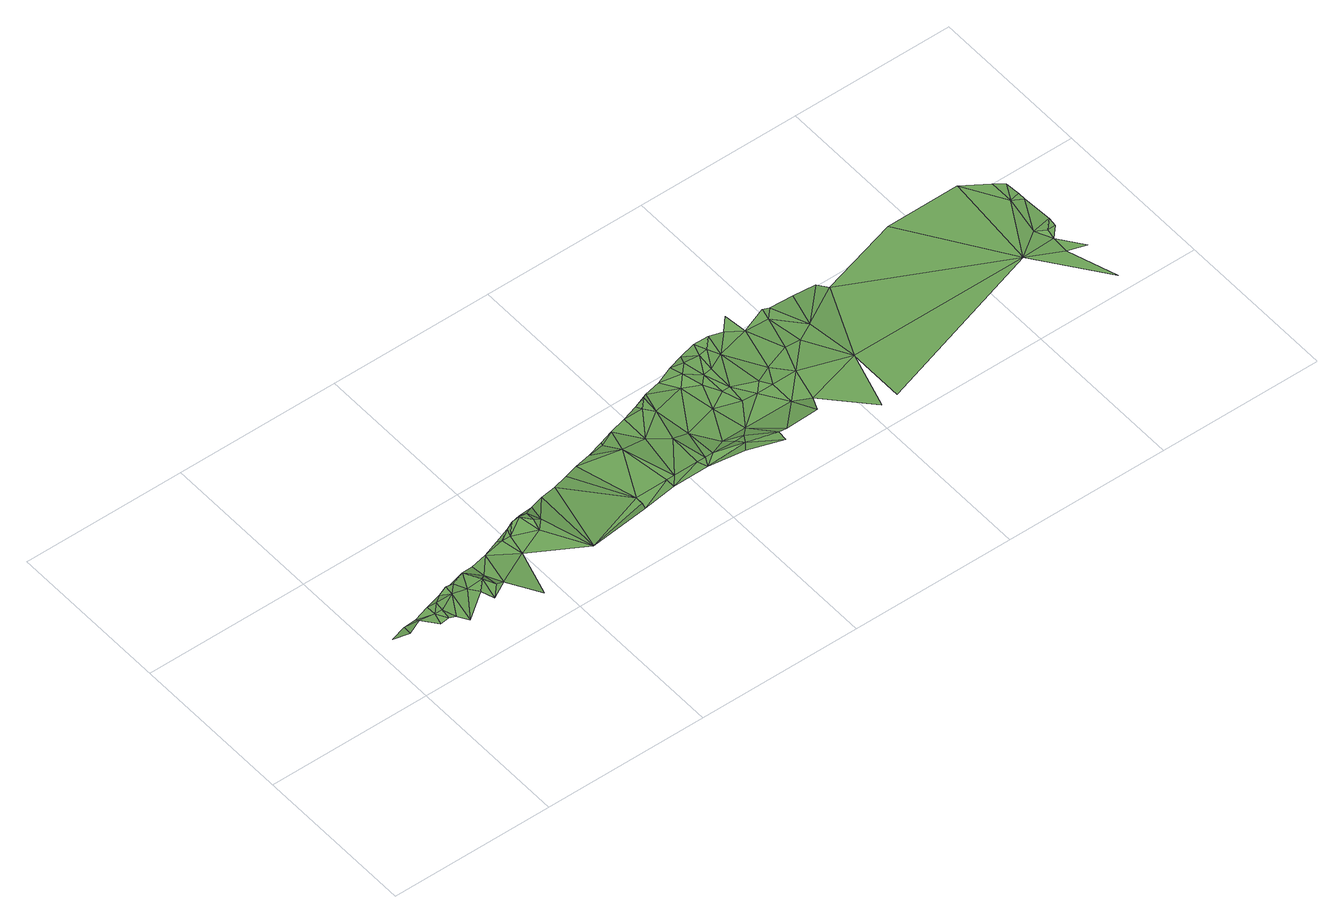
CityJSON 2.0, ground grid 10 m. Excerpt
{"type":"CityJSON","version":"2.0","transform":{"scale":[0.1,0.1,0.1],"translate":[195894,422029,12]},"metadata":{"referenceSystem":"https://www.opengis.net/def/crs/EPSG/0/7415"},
"CityObjects":{
"plantcover1":{"type":"PlantCover","attributes":{"3df_class":"Forest","bgt_fysiekvoorkomen":"groenvoorziening","bgt_status":"bestaand","identificatienamespace":"NL.IMGeo","begroeidterreindeeloptalud":"true","plus_fysiekvoorkomen":"gras- en kruidachtigen","relatievehoogteligging":0,"aantal_punten":0},"geometry":[{"type":"MultiSurface","lod":"1","boundaries":[[[0,1,2]],[[1,0,3]],[[1,3,4]],[[3,5,4]],[[6,5,3]],[[7,4,5]],[[5,6,8]],[[5,9,7]],[[8,10,5]],[[9,5,10]],[[8,11,10]],[[9,12,7]],[[10,13,9]],[[11,13,10]],[[9,13,12]],[[14,13,11]],[[13,15,12]],[[15,16,12]],[[14,17,13]],[[13,18,15]],[[18,16,15]],[[17,18,13]],[[17,14,19]],[[20,16,18]],[[17,20,18]],[[19,21,17]],[[17,21,20]],[[21,19,22]],[[22,23,21]],[[20,21,24]],[[25,23,22]],[[26,20,24]],[[24,21,23]],[[25,24,23]],[[24,27,26]],[[25,27,24]],[[28,25,29]],[[28,27,25]],[[30,31,27]],[[30,27,28]],[[32,31,30]],[[33,30,28]],[[33,32,30]],[[32,33,34]],[[35,33,28]],[[36,34,33]],[[32,34,37]],[[36,33,35]],[[34,36,37]],[[35,28,38]],[[39,36,35]],[[40,37,36]],[[40,36,39]],[[41,39,35]],[[41,40,39]],[[42,37,40]],[[41,35,38]],[[42,40,41]],[[43,41,38]],[[43,42,41]],[[38,44,43]],[[38,45,44]],[[46,38,47]],[[45,38,46]],[[44,45,48]],[[48,45,49]],[[45,46,47]],[[47,50,45]],[[45,51,49]],[[49,51,52]],[[50,47,53]],[[51,45,50]],[[52,54,55]],[[52,51,54]],[[50,53,56]],[[50,56,51]],[[55,54,57]],[[54,51,57]],[[58,56,53]],[[51,56,59]],[[51,59,57]],[[60,58,53]],[[56,61,59]],[[58,61,56]],[[57,59,62]],[[60,63,58]],[[58,63,61]],[[59,64,62]],[[63,60,65]],[[59,61,66]],[[63,67,61]],[[64,68,62]],[[64,59,66]],[[63,65,67]],[[61,67,66]],[[60,69,65]],[[68,64,70]],[[67,65,71]],[[66,70,64]],[[72,69,60]],[[71,65,73]],[[74,68,70]],[[65,69,73]],[[74,70,66]],[[67,75,66]],[[76,67,71]],[[71,73,77]],[[75,74,66]],[[73,69,77]],[[71,77,78]],[[75,67,76]],[[79,69,72]],[[76,71,78]],[[74,75,80]],[[77,69,81]],[[78,77,81]],[[79,81,69]],[[75,82,80]],[[75,76,83]],[[84,80,82]],[[78,85,76]],[[86,78,81]],[[83,82,75]],[[87,83,76]],[[85,87,76]],[[88,84,82]],[[89,82,83]],[[90,85,78]],[[87,89,83]],[[88,82,89]],[[78,86,91]],[[84,88,92]],[[87,85,93]],[[89,87,93]],[[91,90,78]],[[89,93,94]],[[85,90,93]],[[88,89,95]],[[88,95,92]],[[95,89,94]],[[96,91,86]],[[95,97,92]],[[93,98,94]],[[93,90,99]],[[95,94,100]],[[93,99,98]],[[95,100,97]],[[94,98,100]],[[90,91,101]],[[101,99,90]],[[100,102,97]],[[103,91,96]],[[98,102,100]],[[98,99,104]],[[101,104,99]],[[91,105,101]],[[98,106,102]],[[91,103,105]],[[104,101,105]],[[104,107,98]],[[98,107,106]],[[105,108,104]],[[107,109,106]],[[108,107,104]],[[103,110,105]],[[103,111,110]],[[112,108,105]],[[107,108,113]],[[112,105,110]],[[113,114,107]],[[112,113,108]],[[113,115,114]],[[112,116,113]],[[116,112,110]],[[113,116,115]],[[117,115,116]],[[116,110,118]],[[117,116,119]],[[119,116,118]],[[110,120,121]],[[121,118,110]],[[118,121,122]],[[122,121,123]],[[121,124,125]],[[121,125,126]],[[121,126,127]],[[121,127,128]],[[121,128,123]],[[127,126,129]],[[125,130,126]],[[131,127,129]],[[129,126,132]],[[131,129,132]],[[127,131,133]],[[133,128,127]],[[123,128,134]],[[135,128,133]],[[134,128,136]],[[128,135,136]]]}]}
},
"vertices":[
[12,28,21],[13,34,20],[3,31,20],[22,33,20],[22,36,18],[32,33,18],[32,28,15],[32,39,18],[37,28,16],[37,38,19],[37,33,18],[42,28,14],[42,42,18],[47,38,19],[47,23,12],[47,43,20],[51,44,18],[57,38,16],[52,43,19],[62,33,15],[61,47,18],[67,38,17],[67,28,11],[72,33,14],[72,43,12],[77,33,12],[70,50,14],[80,52,14],[97,43,12],[89,15,11],[92,53,16],[90,55,15],[99,58,16],[97,53,16],[102,58,19],[112,48,15],[107,58,20],[109,60,18],[129,25,11],[112,53,19],[112,58,19],[117,53,16],[119,63,15],[128,66,14],[138,68,13],[167,38,11],[167,33,11],[169,33,6],[148,71,12],[157,74,11],[187,38,11],[182,68,12],[167,76,11],[190,36,6],[177,78,10],[177,79,11],[192,38,11],[186,82,11],[207,38,11],[197,68,10],[212,36,6],[207,58,12],[196,84,12],[212,38,11],[207,83,13],[217,38,11],[212,78,12],[217,58,9],[206,87,12],[234,33,12],[212,88,14],[227,43,9],[234,33,6],[232,38,10],[215,90,13],[232,83,12],[237,63,10],[237,38,11],[242,43,9],[255,26,6],[225,92,13],[252,28,12],[237,88,15],[242,78,12],[235,95,15],[252,58,10],[257,28,11],[247,68,12],[242,93,16],[247,83,12],[262,58,9],[272,43,9],[244,98,15],[252,68,12],[252,83,13],[252,93,15],[277,28,12],[254,100,16],[262,88,13],[267,63,11],[257,93,16],[272,58,9],[262,98,18],[282,38,9],[277,68,10],[287,58,9],[272,98,15],[282,93,13],[292,73,11],[277,103,19],[317,48,9],[307,13,8],[302,73,10],[297,93,12],[297,98,15],[302,98,13],[312,78,11],[317,98,12],[337,93,9],[332,98,10],[317,13,9],[427,48,9],[387,108,9],[432,108,9],[457,8,9],[447,38,9],[447,48,10],[442,58,10],[447,83,9],[447,53,12],[457,33,11],[452,58,13],[452,53,12],[452,78,11],[447,98,9],[452,83,11],[452,93,10]
]}
